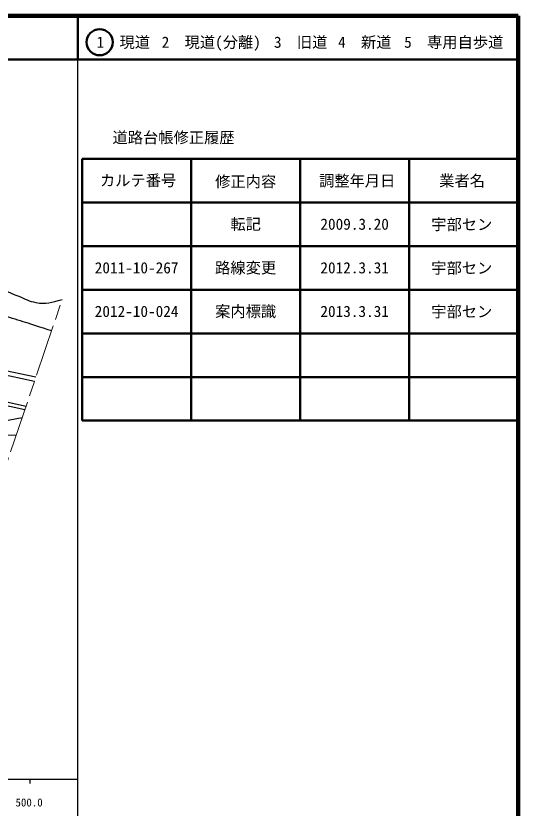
# Model space of a CAD drawing. Units: millimetres on the paper. Extents: x 40 to 680, y 20 to 380.
# Drawn here: x 564.8 to 680, y 198.4 to 380 of the extents above; entities that cross this region are included whole.
import ezdxf
from ezdxf.enums import TextEntityAlignment as Align

# ---------------------------------------------------------------- set-up
doc = ezdxf.new("R2010")
doc.units = ezdxf.units.MM
doc.linetypes.add('CHAIN', pattern=[18.5, 12, -1.5, 3.5, -1.5])
for name, color, linetype, lineweight in [('M-BGD', 7, 'Continuous', 25), ('M-BMK', 2, 'CHAIN', 13), ('M-TTL', 2, 'Continuous', 140), ('M-TTL-BAND', 7, 'Continuous', 25), ('M-TTL-FRAM', 2, 'Continuous', 50), ('M-TTL-LINE', 7, 'Continuous', 50)]:
    doc.layers.add(name, color=color, linetype=linetype, lineweight=lineweight)
doc.layers.add('M-TTL-TXT', color=7, linetype='Continuous')
doc.styles.add('ＭＳ ゴシック', font='')
doc.styles.get('ＭＳ ゴシック').set_extended_font_data('MS Gothic')

msp = doc.modelspace()

# ---------------------------------------------------------------- linework, layer by layer
at = {"layer": 'M-BGD'}
for p, q in [((550.797, 300.173), (569.081, 296.257)), ((550.973, 301.157), (569.404, 297.211)), ((549.737, 294.263), (567.143, 290.536)), ((549.596, 293.476), (566.884, 289.773)), ((557.966, 286.404), (566.25, 287.9)), ((561.401, 283.852), (564.921, 283.977))]:
    msp.add_line(p, q, dxfattribs=at)
for points, knots in [([(533.999, 324.224), (535.852, 322.682), (536.73, 322.006), (538.808, 321.272), (541.112, 320.459), (542.601, 320.882), (545.039, 320.726), (547.469, 320.57), (548.863, 320.884), (551.269, 320.507), (554.288, 320.035), (555.915, 319.404), (558.811, 318.43), (561.479, 317.534), (562.854, 316.714), (565.478, 315.698), (567.002, 315.108), (567.806, 314.569), (569.413, 314.277), (571.738, 313.855), (572.923, 314.313), (575.421, 314.975)], [0, 0, 0, 0, 1, 1, 1, 2, 2, 2, 3, 3, 3, 4, 4, 4, 5, 5, 5, 6, 6, 6, 7, 7, 7, 7]), ([(572.991, 307.801), (567.585, 309.527), (566.22, 309.966), (561.871, 311.326), (558.288, 312.446), (556.343, 313.302), (552.69, 314.167), (549.405, 314.945), (547.493, 315.026), (544.164, 315.588), (540.15, 316.266), (537.742, 316.022), (533.889, 317.337), (531.99, 317.986), (530.893, 318.502), (529.408, 319.851), (528.445, 320.726), (528.06, 321.159), (527.222, 322.365)], [0, 0, 0, 0, 1, 1, 1, 2, 2, 2, 3, 3, 3, 4, 4, 4, 5, 5, 5, 6, 6, 6, 6])]:
    msp.add_open_spline(points, degree=3, knots=knots, dxfattribs=at)
at = {"layer": 'M-BMK'}
msp.add_line((557.663, 262.551), (575.421, 314.975), dxfattribs=at)
at = {"layer": 'M-TTL'}
for p, q in [((680, 380), (40, 380)), ((680, 20), (680, 380))]:
    msp.add_line(p, q, dxfattribs=at)
at = {"layer": 'M-TTL-BAND'}
for p, q in [((579, 20), (579, 370)), ((40, 205), (579, 205)), ((568, 205), (568, 204))]:
    msp.add_line(p, q, dxfattribs=at)
at = {"layer": 'M-TTL-FRAM'}
for p, q in [((580, 347.197), (580, 287.197)), ((580, 347.197), (680, 347.197)), ((580, 287.197), (680, 287.197))]:
    msp.add_line(p, q, dxfattribs=at)
at = {"layer": 'M-TTL-LINE'}
for p, q in [((579, 380), (579, 370)), ((40, 370), (680, 370)), ((605, 347.197), (605, 287.197)), ((630, 347.197), (630, 287.197)), ((655, 347.197), (655, 287.197)), ((580, 337.197), (680, 337.197)), ((580, 327.197), (680, 327.197)), ((580, 317.197), (680, 317.197)), ((580, 307.197), (680, 307.197)), ((580, 297.197), (680, 297.197))]:
    msp.add_line(p, q, dxfattribs=at)
msp.add_circle((584.031, 373.958), 3, dxfattribs=at)

# ---------------------------------------------------------------- texts
at = {"layer": 'M-TTL-BAND', "style": 'ＭＳ ゴシック'}
msp.add_text('500.0', height=1.833, dxfattribs=at).set_placement((567.844, 198.195), align=Align.BOTTOM_CENTER)
at = {"layer": 'M-TTL-TXT', "style": 'ＭＳ ゴシック'}
for s, p in [('1\u3000現道', (589.448, 373.958)), ('2\u3000現道(分離)', (609.619, 373.958)), ('3\u3000旧道', (630.121, 373.958)), ('4\u3000新道', (644.824, 373.958)), ('5\u3000専用自歩道', (665.228, 373.958)), ('道路台帳修正履歴', (600.968, 352.113)), ('カルテ番号', (592.839, 342.277)), ('修正内容', (617.509, 342.023)), ('調整年月日', (643.089, 342.197)), ('業者名', (667.134, 342.197)), ('転記', (617.5, 332.245)), ('2009.3.20', (642.5, 332.245)), ('宇部セン', (667.077, 332.189)), ('2011-10-267', (592.5, 322.245)), ('路線変更', (617.5, 322.245)), ('2012.3.31', (642.5, 322.245)), ('宇部セン', (667.077, 322.189)), ('2012-10-024', (592.5, 312.245)), ('案内標識', (617.5, 312.245)), ('2013.3.31', (642.5, 312.245)), ('宇部セン', (667.077, 312.189))]:
    msp.add_text(s, height=2.566, dxfattribs=at).set_placement(p, align=Align.MIDDLE_CENTER)

doc.saveas('drawing.dxf')
